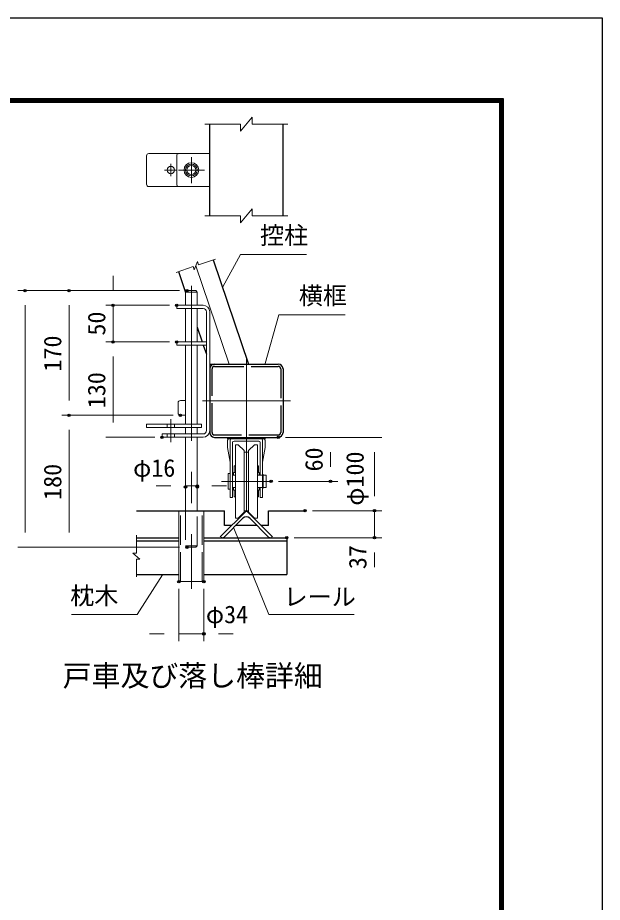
# Model space of a CAD drawing. Units: millimetres, scale not verified, with parts at other scales. Extents: x -6300 to 6300, y -4455 to 4455.
# Drawn here: x 3908 to 6300, y 835 to 4455 of the extents above; entities that cross this region are included whole.
import ezdxf
from ezdxf.enums import TextEntityAlignment as Align

# ---------------------------------------------------------------- set-up
doc = ezdxf.new("R2010")
doc.units = ezdxf.units.MM
doc.header["$LTSCALE"] = 20
doc.header["$PDMODE"] = 32
doc.header["$PDSIZE"] = 10
doc.linetypes.add('DASHED', pattern=[7.5, 6, -1.5])
doc.linetypes.add('USER1', pattern=[50.8, 31.75, -6.35, 6.35, -6.35])
for name, color, linetype, lineweight in [('0-0_D-TTL-TXT', 7, 'Continuous', 25), ('0-1_D-STR1', 1, 'Continuous', 25), ('0-2_D-STR4', 7, 'Continuous', 25), ('0-3_D-BMK', 2, 'USER1', 13), ('0-4_D-STR3', 3, 'Continuous', 13), ('0-5_D-STR5', 4, 'Continuous', 25), ('0-8_D-STR-DIM', 7, 'Continuous', 13), ('0-B_D-STR-TXT', 7, 'Continuous', 13), ('0-C_D-TTL', 7, 'Continuous', 25)]:
    doc.layers.add(name, color=color, linetype=linetype, lineweight=lineweight)
doc.layers.add('0-A_Defpoints', color=8, linetype='Continuous')
doc.styles.add('ＭＳ ゴシック', font='')
doc.styles.get('ＭＳ ゴシック').set_extended_font_data('MS Gothic')

msp = doc.modelspace()

# ---------------------------------------------------------------- linework, layer by layer
at = {"layer": '0-1_D-STR1'}
for p, q in [((4693.51, 3644.03), (4693.51, 4019.03)), ((4993.51, 3644.03), (4993.51, 4019.03)), ((4707.77, 3464.12), (4851.85, 3037.81)), ((4565.67, 3416.1), (4594.51, 3330.75)), ((4642.51, 3188.72), (4662.98, 3128.15)), ((4667.55, 3114.65), (4680.01, 3077.76)), ((4693.51, 3037.81), (4974.31, 3037.81)), ((4693.51, 3018.61), (4693.51, 2757.01)), ((4993.51, 3018.61), (4993.51, 2757.01)), ((4712.67, 2737.81), (4974.36, 2737.81))]:
    msp.add_line(p, q, dxfattribs=at)
at = {"layer": '0-1_D-STR1', "linetype": 'DASHED'}
for p, q in [((4703.11, 2757.01), (4703.11, 3018.61)), ((4712.71, 3028.21), (4974.31, 3028.21)), ((4983.91, 3018.61), (4983.91, 2757.01)), ((4974.31, 2747.41), (4712.71, 2747.41))]:
    msp.add_line(p, q, dxfattribs=at)
at = {"layer": '0-1_D-STR1'}
for centre, start, end in [((4712.71, 3018.61), 90, 180), ((4974.31, 3018.61), 0, 90), ((4712.71, 2757.01), 180, 270), ((4974.31, 2757.01), 270, 0)]:
    msp.add_arc(centre, 19.2, start, end, dxfattribs=at)
at = {"layer": '0-1_D-STR1', "linetype": 'DASHED'}
for centre, start, end in [((4712.71, 3018.61), 90, 180), ((4974.31, 3018.61), 0, 90), ((4712.71, 2757.01), 180, 270), ((4974.31, 2757.01), 270, 0)]:
    msp.add_arc(centre, 9.6, start, end, dxfattribs=at)
at = {"layer": '0-2_D-STR4'}
for p, q in [((4393.51, 2437.81), (4753.51, 2437.81)), ((4753.51, 2377.81), (4753.51, 2437.81)), ((4933.51, 2437.81), (5083.51, 2437.81)), ((4933.51, 2377.81), (4933.51, 2437.81)), ((4783.51, 2377.81), (4753.51, 2377.81)), ((4886.54, 2377.81), (4800.48, 2377.81)), ((4933.51, 2377.81), (4903.51, 2377.81))]:
    msp.add_line(p, q, dxfattribs=at)
at = {"layer": '0-3_D-BMK'}
for p, q in [((4618.51, 3778.37), (4618.51, 3884.69)), ((4534.51, 3805.94), (4534.51, 3857.11)), ((4534.51, 3805.94), (4534.51, 3857.11)), ((4618.51, 3870.08), (4618.51, 3792.97)), ((4560.1, 3831.53), (4508.93, 3831.53)), ((4560.1, 3831.53), (4508.93, 3831.53)), ((4671.67, 3831.53), (4565.35, 3831.53)), ((4657.07, 3831.53), (4579.96, 3831.53)), ((4636.72, 3440.11), (4772.68, 3037.81)), ((4618.51, 3358.16), (4618.51, 2117.41)), ((4843.51, 3067.81), (4843.51, 2393.27)), ((4663.51, 2887.81), (5023.51, 2887.81)), ((4534.51, 2718.15), (4534.51, 2812.15)), ((4742.11, 2557.81), (4944.91, 2557.81))]:
    msp.add_line(p, q, dxfattribs=at)
at = {"layer": '0-4_D-STR3'}
for p, q in [((4435.51, 3890.03), (4435.51, 3773.03)), ((4651.51, 3899.03), (4444.51, 3899.03)), ((4693.51, 3899.03), (4444.51, 3899.03)), ((4558.51, 3773.03), (4558.51, 3890.03)), ((4693.51, 3764.03), (4693.51, 3899.03)), ((4651.51, 3764.03), (4444.51, 3764.03)), ((4693.51, 3764.03), (4444.51, 3764.03)), ((4594.51, 3332.16), (4600.51, 3338.16)), ((4594.51, 3332.16), (4642.51, 3332.16)), ((4594.51, 3332.16), (4594.51, 3278.15)), ((4642.51, 3332.16), (4642.51, 3278.15)), ((4558.51, 3278.15), (4666.51, 3278.15)), ((4558.51, 3278.15), (4558.51, 3264.65)), ((4558.51, 3264.65), (4666.51, 3264.65)), ((4594.51, 3264.65), (4594.51, 3128.15)), ((4642.51, 3264.65), (4642.51, 3128.15)), ((4680.01, 3251.15), (4680.01, 2765.15)), ((4693.51, 3251.15), (4693.51, 2765.15)), ((4558.51, 3128.15), (4680.01, 3128.15)), ((4558.51, 3128.15), (4558.51, 3114.65)), ((4558.51, 3114.65), (4680.01, 3114.65)), ((4594.51, 3114.65), (4594.51, 2792.15)), ((4642.51, 3114.65), (4642.51, 2792.15)), ((4564.51, 2879.15), (4564.51, 2837.15)), ((4594.51, 2888.15), (4573.51, 2888.15)), ((4594.51, 2828.15), (4573.51, 2828.15)), ((4660.51, 2792.15), (4435.51, 2792.15)), ((4435.51, 2778.65), (4435.51, 2792.15)), ((4660.51, 2778.65), (4660.51, 2792.15)), ((4660.51, 2778.65), (4435.51, 2778.65)), ((4498.51, 2751.65), (4666.51, 2751.65)), ((4498.51, 2751.65), (4498.51, 2738.15)), ((4594.51, 2778.65), (4594.51, 2751.65)), ((4642.51, 2778.65), (4642.51, 2751.65)), ((4498.51, 2738.15), (4666.51, 2738.15)), ((4594.51, 2738.15), (4594.51, 2437.81)), ((4642.51, 2738.15), (4642.51, 2437.81)), ((4773.01, 2731.81), (4843.51, 2731.81)), ((4843.51, 2731.81), (4783.51, 2731.81)), ((4787.11, 2635.81), (4787.11, 2716.21)), ((4843.51, 2722.21), (4793.11, 2722.21)), ((4843.51, 2722.21), (4893.91, 2722.21)), ((4899.91, 2635.81), (4899.91, 2716.21)), ((4909.51, 2635.81), (4909.51, 2725.81)), ((4920.01, 2725.81), (4920.01, 2695.81)), ((4798.51, 2707.81), (4798.51, 2407.81)), ((4834.51, 2431.81), (4834.51, 2683.81)), ((4876.51, 2707.81), (4852.51, 2683.81)), ((4852.51, 2431.81), (4852.51, 2683.81)), ((4888.51, 2707.81), (4876.51, 2707.81)), ((4888.51, 2707.81), (4888.51, 2407.81)), ((4920.01, 2695.81), (4909.51, 2635.81)), ((4834.51, 2677.81), (4852.51, 2677.81)), ((4777.51, 2491.81), (4777.51, 2635.81)), ((4787.11, 2491.81), (4787.11, 2635.81)), ((4794.01, 2617.81), (4794.01, 2607.31)), ((4798.51, 2607.31), (4798.51, 2593.81)), ((4888.51, 2620.81), (4891.51, 2620.81)), ((4888.51, 2617.81), (4888.51, 2620.81)), ((4888.51, 2607.31), (4888.51, 2593.81)), ((4891.51, 2620.81), (4893.01, 2620.81)), ((4893.01, 2620.81), (4893.01, 2619.36)), ((4893.01, 2593.81), (4893.01, 2619.36)), ((4893.01, 2617.81), (4893.01, 2607.31)), ((4899.91, 2583.31), (4899.91, 2635.81)), ((4909.51, 2583.31), (4909.51, 2635.81)), ((4787.11, 2583.31), (4798.51, 2583.31)), ((4791.01, 2593.81), (4791.01, 2583.31)), ((4798.51, 2593.81), (4791.01, 2593.81)), ((4888.51, 2593.81), (4896.01, 2593.81)), ((4909.51, 2583.31), (4888.51, 2583.31)), ((4896.01, 2593.81), (4893.01, 2593.81)), ((4896.01, 2593.81), (4896.01, 2583.31)), ((4909.51, 2583.31), (4909.51, 2589.31)), ((4909.51, 2491.81), (4909.51, 2586.31)), ((4912.51, 2586.31), (4909.51, 2586.31)), ((4912.51, 2586.31), (4912.51, 2529.31)), ((4768.51, 2526.31), (4768.51, 2557.81)), ((4924.51, 2532.31), (4924.51, 2557.81)), ((4787.11, 2532.31), (4798.51, 2532.31)), ((4791.01, 2521.81), (4791.01, 2532.31)), ((4798.51, 2521.81), (4791.01, 2521.81)), ((4791.01, 2521.81), (4794.01, 2521.81)), ((4794.01, 2521.81), (4794.01, 2496.26)), ((4794.01, 2497.81), (4794.01, 2508.31)), ((4798.51, 2508.31), (4798.51, 2521.81)), ((4798.51, 2497.81), (4798.51, 2494.81)), ((4909.51, 2532.31), (4888.51, 2532.31)), ((4888.51, 2521.81), (4896.01, 2521.81)), ((4888.51, 2508.31), (4888.51, 2521.81)), ((4893.01, 2521.81), (4893.01, 2496.26)), ((4896.01, 2521.81), (4893.01, 2521.81)), ((4893.01, 2497.81), (4893.01, 2508.31)), ((4896.01, 2521.81), (4896.01, 2532.31)), ((4899.91, 2491.81), (4899.91, 2532.31)), ((4912.51, 2529.31), (4909.51, 2529.31)), ((4912.51, 2532.31), (4924.51, 2532.31)), ((4777.51, 2491.81), (4787.11, 2491.81)), ((4794.01, 2494.81), (4794.01, 2496.26)), ((4795.51, 2494.81), (4794.01, 2494.81)), ((4798.51, 2494.81), (4795.51, 2494.81)), ((4909.51, 2491.81), (4899.91, 2491.81)), ((4567.51, 2147.41), (4567.51, 2437.81)), ((4669.52, 2147.41), (4669.52, 2437.81)), ((4810.51, 2407.81), (4834.51, 2431.81)), ((4834.51, 2437.81), (4852.51, 2437.81)), ((4798.51, 2407.81), (4810.51, 2407.81)), ((4567.51, 2147.41), (4669.52, 2147.41))]:
    msp.add_line(p, q, dxfattribs=at)
at = {"layer": '0-4_D-STR3', "linetype": 'DASHED'}
for p, q in [((4519.51, 2778.65), (4519.51, 2792.15)), ((4549.51, 2778.65), (4549.51, 2792.15)), ((4519.51, 2738.15), (4519.51, 2751.65)), ((4549.51, 2738.15), (4549.51, 2751.65)), ((4567.51, 2437.81), (4574.41, 2437.81)), ((4574.41, 2147.41), (4574.41, 2437.81)), ((4594.51, 2437.81), (4594.51, 2294.15)), ((4642.51, 2294.15), (4642.51, 2437.81)), ((4662.62, 2147.41), (4662.62, 2437.81)), ((4662.62, 2437.81), (4669.52, 2437.81)), ((4594.51, 2294.15), (4600.51, 2288.15)), ((4594.51, 2294.15), (4642.51, 2294.15))]:
    msp.add_line(p, q, dxfattribs=at)
at = {"layer": '0-4_D-STR3', "color": 4}
for p, q in [((4920.01, 2737.81), (4767.01, 2737.81)), ((4767.01, 2731.81), (4767.01, 2737.81)), ((4920.01, 2731.81), (4767.01, 2731.81)), ((4920.01, 2731.81), (4920.01, 2737.81))]:
    msp.add_line(p, q, dxfattribs=at)
at = {"layer": '0-4_D-STR3'}
for points in [[(4600.51, 3338.16), (4636.51, 3338.16), (4642.51, 3332.16)], [(4767.01, 2725.81), (4767.01, 2695.81), (4777.51, 2635.81), (4777.51, 2725.81)], [(4914.01, 2731.81), (4843.51, 2731.81), (4903.51, 2731.81)], [(4798.51, 2707.81), (4810.51, 2707.81), (4834.51, 2683.81)], [(4791.01, 2593.81), (4794.01, 2593.81), (4794.01, 2619.36)], [(4798.51, 2617.81), (4798.51, 2620.81), (4795.51, 2620.81), (4794.01, 2620.81), (4794.01, 2619.36)], [(4777.51, 2583.31), (4777.51, 2589.31), (4768.51, 2589.31), (4768.51, 2557.81)], [(4912.51, 2583.31), (4924.51, 2583.31), (4924.51, 2557.81)], [(4777.51, 2532.31), (4777.51, 2526.31), (4768.51, 2526.31)], [(4888.51, 2497.81), (4888.51, 2494.81), (4891.51, 2494.81), (4893.01, 2494.81), (4893.01, 2496.26)], [(4888.51, 2407.81), (4876.51, 2407.81), (4852.51, 2431.81)]]:
    msp.add_lwpolyline(points, dxfattribs=at)
at = {"layer": '0-4_D-STR3', "linetype": 'DASHED'}
msp.add_lwpolyline([(4600.51, 2288.15), (4636.51, 2288.15), (4642.51, 2294.15)], dxfattribs=at)
at = {"layer": '0-4_D-STR3'}
for centre, radius in [((4534.51, 3831.53), 15), ((4534.51, 3831.53), 15), ((4618.51, 3831.53), 30), ((4618.51, 3831.53), 24), ((4618.51, 3831.53), 18)]:
    msp.add_circle(centre, radius, dxfattribs=at)
for centre, radius, start, end in [((4444.51, 3890.03), 9, 90, 180), ((4567.51, 3890.03), 9, 90, 180), ((4444.51, 3773.03), 9, 180, 270), ((4567.51, 3773.03), 9, 180, 270), ((4666.51, 3251.15), 27, 0, 90), ((4666.51, 3251.15), 13.5, 0, 90), ((4573.51, 2879.15), 9, 90, 180), ((4573.51, 2837.15), 9, 180, 270), ((4666.51, 2765.15), 13.5, 270, 0), ((4666.51, 2765.15), 27, 270, 0), ((4773.01, 2725.81), 6, 90, 180), ((4783.51, 2725.81), 6, 90, 180), ((4793.11, 2716.21), 6, 90, 180), ((4893.91, 2716.21), 6, 0, 90), ((4903.51, 2725.81), 6, 0, 90), ((4914.01, 2725.81), 6, 0, 90)]:
    msp.add_arc(centre, radius, start, end, dxfattribs=at)
at = {"layer": '0-5_D-STR5'}
for p, q in [((4737.45, 2331.75), (4843.51, 2437.81)), ((4843.51, 2437.81), (4949.58, 2331.75)), ((4752.3, 2329.63), (4829.73, 2407.05)), ((4857.3, 2407.05), (4934.73, 2329.63)), ((4393.51, 2326.99), (4567.51, 2326.99)), ((4739.57, 2329.63), (4737.45, 2331.75)), ((4949.58, 2331.75), (4947.46, 2329.63)), ((5008.51, 2326.99), (5008.51, 2176.99)), ((4393.51, 2314.99), (4567.51, 2314.99)), ((4669.52, 2314.99), (5008.51, 2314.99)), ((4393.51, 2176.99), (4567.51, 2176.99)), ((4669.52, 2176.99), (5008.51, 2176.99))]:
    msp.add_line(p, q, dxfattribs=at)
msp.add_lwpolyline([(4669.52, 2326.99), (5008.51, 2326.99), (5008.51, 2176.99)], dxfattribs=at)
for centre, radius, start, end in [((4843.51, 2393.27), 19.5, 45, 135), ((4745.93, 2335.99), 9, 225, 315), ((4941.1, 2335.99), 9, 225, 315)]:
    msp.add_arc(centre, radius, start, end, dxfattribs=at)
at = {"layer": '0-8_D-STR-DIM'}
for p, q in [((4673.46, 4019.03), (4819.51, 4019.03)), ((4819.51, 3990.23), (4867.51, 4047.83)), ((4819.51, 3990.23), (4819.51, 4019.03)), ((4867.51, 4019.03), (4867.51, 4047.83)), ((4867.51, 4019.03), (5013.57, 4019.03)), ((4819.51, 3615.23), (4867.51, 3672.83)), ((4867.51, 3644.03), (4867.51, 3672.83)), ((4673.46, 3644.03), (4819.51, 3644.03)), ((4819.51, 3615.23), (4819.51, 3644.03)), ((4867.51, 3644.03), (5013.57, 3644.03)), ((4629.96, 3422.63), (4643.48, 3457.6)), ((4648.09, 3443.95), (4643.48, 3457.6)), ((4648.09, 3443.95), (4717.27, 3467.34)), ((4556.17, 3412.89), (4625.35, 3436.27)), ((4629.96, 3422.63), (4625.35, 3436.27)), ((4298.45, 3338.15), (4298.45, 3398.15)), ((4570.51, 3338.16), (3908.45, 3338.16)), ((4570.51, 3338.16), (4088.45, 3338.16)), ((3938.45, 2348.15), (3938.45, 3278.16)), ((4118.45, 2888.15), (4118.45, 3278.16)), ((4528.51, 3278.15), (4268.45, 3278.15)), ((4298.45, 3128.15), (4298.45, 3278.15)), ((4528.51, 3128.15), (4268.45, 3128.15)), ((4528.51, 3128.15), (4268.45, 3128.15)), ((4298.45, 2798.15), (4298.45, 3068.15)), ((4298.45, 3068.15), (4298.45, 3008.15)), ((4543.51, 2828.15), (4088.45, 2828.15)), ((4543.51, 2828.15), (4088.45, 2828.15)), ((4118.45, 2348.15), (4118.45, 2768.15)), ((4468.51, 2738.15), (4268.45, 2738.15)), ((5004.31, 2737.81), (5217.64, 2737.81)), ((5004.31, 2737.81), (5397.64, 2737.81)), ((5187.64, 2677.81), (5187.64, 2617.81)), ((5367.64, 2677.81), (5367.64, 2497.81)), ((4534.51, 2538.9), (4474.51, 2538.9)), ((4594.51, 2564.26), (4594.51, 2568.9)), ((4594.51, 2538.9), (4642.51, 2538.9)), ((4642.51, 2564.26), (4642.51, 2568.9)), ((4702.51, 2538.9), (4762.51, 2538.9)), ((4974.91, 2557.81), (5217.64, 2557.81)), ((5367.64, 2497.81), (5367.64, 2557.81)), ((5113.51, 2437.81), (5397.64, 2437.81)), ((5113.51, 2437.81), (5397.64, 2437.81)), ((5367.64, 2437.81), (5367.64, 2326.99)), ((4393.51, 2263.99), (4393.51, 2337.02)), ((5038.51, 2326.99), (5397.64, 2326.99)), ((4570.51, 2288.15), (3908.45, 2288.15)), ((4570.51, 2288.15), (4088.45, 2288.15)), ((4393.51, 2263.99), (4379.11, 2263.99)), ((4407.91, 2239.99), (4379.11, 2263.99)), ((5367.64, 2266.99), (5367.64, 2206.99)), ((4393.51, 2166.96), (4393.51, 2239.99)), ((4407.91, 2239.99), (4393.51, 2239.99)), ((4567.51, 2117.41), (4567.51, 1903.86)), ((4669.52, 2117.41), (4669.52, 1903.86)), ((4507.51, 1933.86), (4447.51, 1933.86)), ((4567.51, 1933.86), (4669.52, 1933.86)), ((4729.52, 1933.86), (4789.52, 1933.86))]:
    msp.add_line(p, q, dxfattribs=at)
at = {"layer": '0-A_Defpoints'}
for p in [(3938.45, 3338.16), (4118.45, 3338.16), (4600.51, 3338.16), (4298.45, 3278.15), (4558.51, 3278.15), (4298.45, 3128.15), (4558.51, 3128.15), (4118.45, 2828.15), (4573.51, 2828.15), (4498.51, 2738.15), (4974.31, 2737.81), (4594.51, 2534.26), (4642.51, 2538.9), (4642.51, 2534.26), (4944.91, 2557.81), (5187.64, 2557.81), (5083.51, 2437.81), (5367.64, 2437.81), (5008.51, 2326.99), (5367.64, 2326.99), (4600.51, 2288.15), (4567.51, 2147.41), (4669.52, 2147.41), (4669.52, 1933.86)]:
    msp.add_point(p, dxfattribs=at)
at = {"layer": '0-B_D-STR-TXT'}
for points in [[(5089.17, 3485.86), (4819.77, 3485.86), (4746.69, 3353.57)], [(5248.15, 3239.38), (4976.84, 3239.38), (4921.01, 3039.74)], [(5284.16, 2013.38), (4935.95, 2013.38), (4791.77, 2366.49)], [(4127.8, 2012.33), (4396.83, 2012.33), (4500.41, 2175.3)]]:
    msp.add_lwpolyline(points, dxfattribs=at)
at = {"layer": '0-C_D-TTL', "color": 2}
msp.add_lwpolyline([(-6300.37, 4454.81), (6299.63, 4454.81), (6299.63, -4455.19), (-6300.37, -4455.19)], close=True, dxfattribs=at)
at = {"layer": '0-C_D-TTL'}
for points in [[(-5895.37, 4124.81), (5894.63, 4124.81), (5894.63, -4125.19), (-5895.37, -4125.19)], [(-5891.62, 4121.06), (5890.88, 4121.06), (5890.88, -4121.44), (-5891.62, -4121.44)], [(-5887.87, 4117.31), (5887.13, 4117.31), (5887.13, -4117.69), (-5887.87, -4117.69)], [(-5884.12, 4113.56), (5883.38, 4113.56), (5883.38, -4113.94), (-5884.12, -4113.94)], [(-5880.37, 4109.81), (5879.63, 4109.81), (5879.63, -4110.19), (-5880.37, -4110.19)]]:
    msp.add_lwpolyline(points, close=True, dxfattribs=at)

# ---------------------------------------------------------------- texts
at = {"layer": '0-0_D-TTL-TXT', "style": 'ＭＳ ゴシック'}
msp.add_text('戸車及び落し棒詳細', height=86.66, dxfattribs=at).set_placement((4092.22, 1693.28), align=Align.BOTTOM_LEFT)
at = {"layer": '0-8_D-STR-DIM', "style": 'ＭＳ ゴシック'}
for s, p in [('50', (4288.33, 3154.22)), ('170', (4108.33, 3007.18)), ('130', (4288.33, 2857.18)), ('60', (5177.52, 2598.31)), ('φ100', (5345.35, 2457.95)), ('180', (4108.33, 2482.18)), ('37', (5356.54, 2198.73))]:
    msp.add_text(s, height=72.14, rotation=90, dxfattribs=at).set_placement(p, align=Align.BOTTOM_LEFT)
for s, p in [('φ16', (4380.24, 2554.99)), ('φ34', (4677.96, 1955.76))]:
    msp.add_text(s, height=72.14, dxfattribs=at).set_placement(p, align=Align.BOTTOM_LEFT)
at = {"layer": '0-B_D-STR-TXT', "style": 'ＭＳ ゴシック'}
for s, p in [('控柱', (4899.58, 3506.83)), ('横框', (5058.18, 3260.16)), ('枕木', (4123.24, 2032.16)), ('レール', (4995.96, 2027.69))]:
    msp.add_text(s, height=72.14, dxfattribs=at).set_placement(p, align=Align.BOTTOM_LEFT)

doc.saveas('drawing.dxf')
